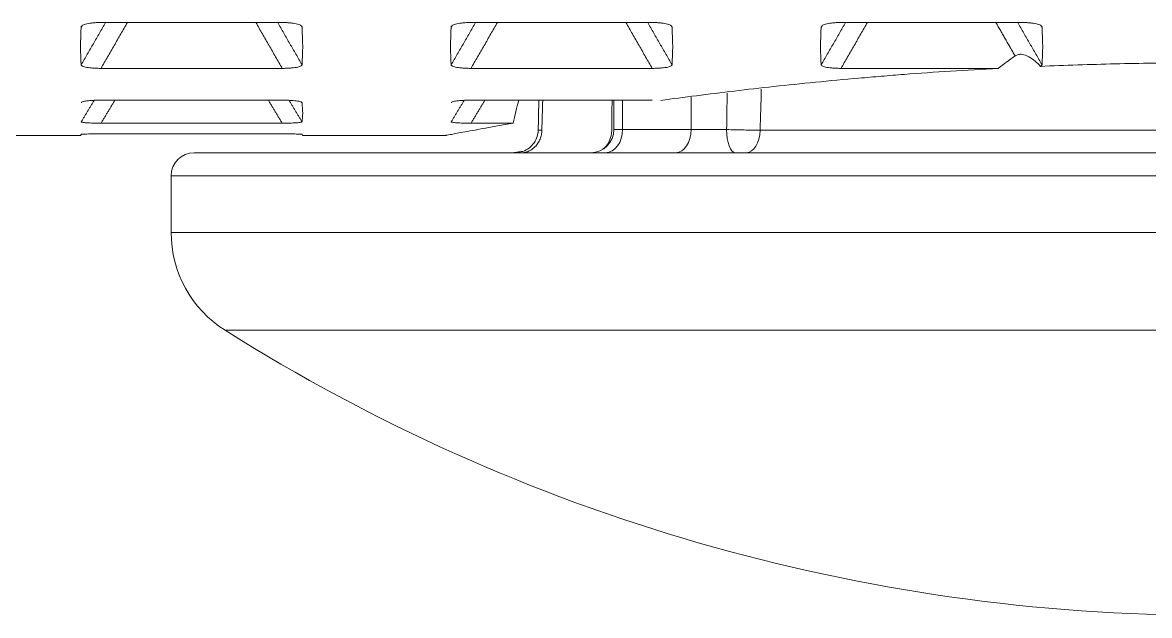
# Model space of a CAD drawing. Extents: x 2752 to 4118, y -1 to 999.
# Drawn here: x 3151.86 to 3156.733, y 505.737 to 508.3 of the extents above; entities that cross this region are included whole.
import ezdxf

# ---------------------------------------------------------------- set-up
doc = ezdxf.new("R2010")
doc.units = 0
doc.header["$LTSCALE"] = 10
doc.header["$MEASUREMENT"] = 0
doc.layers.add('1', color=7, linetype='CONTINUOUS')

msp = doc.modelspace()

# ---------------------------------------------------------------- linework, layer by layer
at = {"layer": '1', "color": 7, "linetype": 'Continuous', "lineweight": 13}
for p, q in [((3152.1178, 508.2862), (3152.1136, 508.2806)), ((3153.0651, 508.285), (3153.0684, 508.2806)), ((3153.7174, 508.2856), (3153.7136, 508.2806)), ((3154.6651, 508.285), (3154.6684, 508.2806)), ((3155.3178, 508.2862), (3155.3136, 508.2806)), ((3156.2651, 508.285), (3156.2684, 508.2806)), ((3154.1045, 507.8344), (3154.1055, 507.8344)), ((3154.4172, 507.8371), (3154.4548, 507.8371)), ((3154.4548, 507.8371), (3154.7507, 507.8371)), ((3154.9047, 507.8371), (3154.7507, 507.8371)), ((3155.0495, 507.8344), (3158.9551, 507.8344)), ((3152.5024, 507.6371), (3152.5023, 507.6371)), ((3161.5023, 507.6371), (3152.5024, 507.6371)), ((3152.5024, 507.3928), (3152.5023, 507.3928)), ((3161.5023, 507.3928), (3152.5024, 507.3928)), ((3152.7357, 506.9698), (3152.7358, 506.9698)), ((3152.7358, 506.9698), (3161.269, 506.9698))]:
    msp.add_line(p, q, dxfattribs=at)
at = {"layer": '1', "color": 7, "linetype": 'Continuous', "lineweight": 18}
for p, q in [((3154.0931, 507.9643), (3154.0889, 507.8217)), ((3154.4172, 507.9643), (3154.4172, 507.8371)), ((3151.4712, 507.8122), (3152.1108, 507.8122)), ((3152.1136, 507.8166), (3152.1108, 507.8122)), ((3152.6024, 507.7371), (3152.6023, 507.7371)), ((3161.4023, 507.7371), (3152.6024, 507.7371)), ((3152.5023, 507.6371), (3152.5023, 507.3928))]:
    msp.add_line(p, q, dxfattribs=at)
for centre, radius, start, end in [((3154.3172, 507.8371), 0.1, 270.0004, 0), ((3152.6023, 507.6371), 0.1, 90, 180), ((3153.0023, 507.3928), 0.5, 180, 237.7691), ((3157.0023, 513.7371), 8, 237.76905, 270)]:
    msp.add_arc(centre, radius, start, end, dxfattribs=at)
for centre, major_axis, ratio, start_param, end_param in [((3156.991, 505.1584), (0, 6.5904), 0.500728, 1.130779, 1.147644), ((3154.3278, 507.837), (0, 0.1), 0.799025, 3.695907, 4.686208), ((3154.9411, 507.8371), (0, 0.1), 0.364403, 1.570796, 3.141571), ((3154.9894, 507.8371), (0, 0.1), 0.601184, 3.141565, 4.68617)]:
    msp.add_ellipse(centre, major_axis=major_axis, ratio=ratio, start_param=start_param, end_param=end_param, dxfattribs=at)
at = {"layer": '1', "color": 7, "linetype": 'Continuous', "lineweight": 13}
for centre, ratio, start_param in [((3154.3799, 507.8371), 0.748993, 3.141627), ((3154.6844, 507.8371), 0.662453, 3.141593)]:
    msp.add_ellipse(centre, major_axis=(0, 0.1), ratio=ratio, start_param=start_param, end_param=4.712389, dxfattribs=at)
at = {"layer": '1', "color": 7, "linetype": 'Continuous', "lineweight": 18}
for points, degree in [([(3152.1136, 508.2806), (3152.1099, 508.2204), (3152.1099, 508.1659), (3152.1136, 508.1172)], 3), ([(3152.2188, 508.2999), (3152.1136, 508.1172)], 1), ([(3152.9828, 508.2999), (3152.1992, 508.2999)], 1), ([(3152.8689, 508.2999), (3152.9828, 508.1019)], 1), ([(3152.9632, 508.2999), (3153.0684, 508.1172)], 1), ([(3153.0684, 508.1172), (3153.0722, 508.1659), (3153.0722, 508.2204), (3153.0684, 508.2806)], 3), ([(3153.7136, 508.2806), (3153.7099, 508.2204), (3153.7099, 508.1659), (3153.7136, 508.1172)], 3), ([(3153.8188, 508.2999), (3153.7136, 508.1172)], 1), ([(3154.5828, 508.2999), (3153.7992, 508.2999)], 1), ([(3154.4689, 508.2999), (3154.5828, 508.1019)], 1), ([(3154.5632, 508.2999), (3154.6684, 508.1172)], 1), ([(3154.6684, 508.1172), (3154.6722, 508.1659), (3154.6722, 508.2204), (3154.6684, 508.2806)], 3), ([(3155.3136, 508.2806), (3155.3099, 508.2204), (3155.3099, 508.1659), (3155.3136, 508.1172)], 3), ([(3155.4188, 508.2999), (3155.3136, 508.1172)], 1), ([(3156.1828, 508.2999), (3155.3992, 508.2999)], 1), ([(3156.0689, 508.2999), (3156.152, 508.1555)], 1), ([(3156.1632, 508.2999), (3156.2684, 508.1172)], 1), ([(3156.2684, 508.1172), (3156.2722, 508.1659), (3156.2722, 508.2204), (3156.2684, 508.2806)], 3), ([(3156.152, 508.1555), (3156.1272, 508.1381), (3156.1029, 508.1203), (3156.0789, 508.1019)], 3), ([(3156.2611, 508.1106), (3156.3684, 508.1152), (3156.5843, 508.1223), (3156.8029, 508.1254), (3156.913, 508.1259)], 3), ([(3152.1992, 508.1019), (3152.9828, 508.1019)], 1), ([(3153.7992, 508.1019), (3154.5828, 508.1019)], 1), ([(3155.3992, 508.1019), (3156.0789, 508.1019)], 1), ([(3156.2684, 508.1172), (3156.2682, 508.1149), (3156.266, 508.1127), (3156.2611, 508.1106)], 3), ([(3154.9047, 507.8371), (3154.9054, 507.8898), (3154.9062, 507.9425), (3154.9069, 507.9953)], 3), ([(3155.0545, 508.0117), (3155.0528, 507.9526), (3155.0512, 507.8935), (3155.0495, 507.8344)], 3), ([(3152.1692, 507.9635), (3152.1136, 507.8713)], 1), ([(3152.9828, 507.9642), (3152.1992, 507.9642)], 1), ([(3152.9228, 507.9642), (3152.9828, 507.8647)], 1), ([(3153.0128, 507.9636), (3153.0684, 507.8713)], 1), ([(3153.0684, 507.8713), (3153.0722, 507.8929), (3153.0722, 507.9203), (3153.0684, 507.9535)], 3), ([(3153.7692, 507.9635), (3153.7136, 507.8713)], 1), ([(3154.5828, 507.9642), (3153.7992, 507.9642)], 1), ([(3154.4076, 507.8344), (3154.4081, 507.8777), (3154.4086, 507.9209), (3154.4091, 507.9642)], 3), ([(3152.1992, 507.8647), (3152.9828, 507.8647)], 1), ([(3153.7992, 507.8647), (3153.982, 507.8647)], 1), ([(3154.9047, 507.8371), (3154.9165, 507.8368), (3154.9414, 507.8363), (3154.9799, 507.8355), (3155.0171, 507.8349), (3155.0394, 507.8346), (3155.0495, 507.8344)], 3), ([(3152.9828, 507.8186), (3152.1992, 507.8186)], 1), ([(3153.0712, 507.8122), (3153.0712, 507.8122), (3153.0703, 507.8136), (3153.0684, 507.8166)], 3), ([(3153.0712, 507.8122), (3153.691, 507.8122)], 1), ([(3153.9856, 507.7371), (3154.023, 507.7429)], 1)]:
    msp.add_open_spline(points, degree=degree, dxfattribs=at)
for points, knots in [([(3152.1136, 508.2806), (3152.1137, 508.2819), (3152.1142, 508.2832), (3152.1163, 508.2857), (3152.1178, 508.287), (3152.1218, 508.2894), (3152.1244, 508.2905), (3152.1305, 508.2926), (3152.1341, 508.2937), (3152.1421, 508.2955), (3152.1465, 508.2962), (3152.156, 508.2976), (3152.1611, 508.2982), (3152.1716, 508.299), (3152.177, 508.2994), (3152.188, 508.2998), (3152.1936, 508.2999), (3152.1992, 508.2999)], [0, 0, 0, 0, 0.125, 0.125, 0.25, 0.25, 0.375, 0.375, 0.5, 0.5, 0.625, 0.625, 0.75, 0.75, 0.875, 0.875, 1, 1, 1, 1]), ([(3152.9828, 508.2999), (3152.9884, 508.2999), (3152.994, 508.2998), (3153.0049, 508.2994), (3153.0103, 508.2991), (3153.0209, 508.2982), (3153.0259, 508.2976), (3153.0353, 508.2963), (3153.0398, 508.2955), (3153.0478, 508.2937), (3153.0514, 508.2927), (3153.0575, 508.2905), (3153.0601, 508.2894), (3153.0642, 508.287), (3153.0657, 508.2857), (3153.0678, 508.2832), (3153.0683, 508.2819), (3153.0684, 508.2806)], [0, 0, 0, 0, 0.125, 0.125, 0.25, 0.25, 0.375, 0.375, 0.5, 0.5, 0.625, 0.625, 0.75, 0.75, 0.875, 0.875, 1, 1, 1, 1]), ([(3153.7136, 508.2806), (3153.7137, 508.2819), (3153.7142, 508.2832), (3153.7163, 508.2857), (3153.7178, 508.287), (3153.7218, 508.2894), (3153.7244, 508.2905), (3153.7305, 508.2926), (3153.7341, 508.2937), (3153.7421, 508.2955), (3153.7465, 508.2962), (3153.756, 508.2976), (3153.7611, 508.2982), (3153.7716, 508.299), (3153.777, 508.2994), (3153.788, 508.2998), (3153.7936, 508.2999), (3153.7992, 508.2999)], [0, 0, 0, 0, 0.125, 0.125, 0.25, 0.25, 0.375, 0.375, 0.5, 0.5, 0.625, 0.625, 0.75, 0.75, 0.875, 0.875, 1, 1, 1, 1]), ([(3154.5828, 508.2999), (3154.5884, 508.2999), (3154.594, 508.2998), (3154.6049, 508.2994), (3154.6103, 508.2991), (3154.6209, 508.2982), (3154.6259, 508.2976), (3154.6353, 508.2963), (3154.6398, 508.2955), (3154.6478, 508.2937), (3154.6514, 508.2927), (3154.6575, 508.2905), (3154.6601, 508.2894), (3154.6642, 508.287), (3154.6657, 508.2857), (3154.6678, 508.2832), (3154.6683, 508.2819), (3154.6684, 508.2806)], [0, 0, 0, 0, 0.125, 0.125, 0.25, 0.25, 0.375, 0.375, 0.5, 0.5, 0.625, 0.625, 0.75, 0.75, 0.875, 0.875, 1, 1, 1, 1]), ([(3155.3136, 508.2806), (3155.3137, 508.2819), (3155.3142, 508.2832), (3155.3163, 508.2857), (3155.3178, 508.287), (3155.3218, 508.2894), (3155.3244, 508.2905), (3155.3305, 508.2926), (3155.3341, 508.2937), (3155.3421, 508.2955), (3155.3465, 508.2962), (3155.356, 508.2976), (3155.3611, 508.2982), (3155.3716, 508.299), (3155.377, 508.2994), (3155.388, 508.2998), (3155.3936, 508.2999), (3155.3992, 508.2999)], [0, 0, 0, 0, 0.125, 0.125, 0.25, 0.25, 0.375, 0.375, 0.5, 0.5, 0.625, 0.625, 0.75, 0.75, 0.875, 0.875, 1, 1, 1, 1]), ([(3156.1828, 508.2999), (3156.1884, 508.2999), (3156.194, 508.2998), (3156.2049, 508.2994), (3156.2103, 508.2991), (3156.2209, 508.2982), (3156.2259, 508.2976), (3156.2353, 508.2963), (3156.2398, 508.2955), (3156.2478, 508.2937), (3156.2514, 508.2927), (3156.2575, 508.2905), (3156.2601, 508.2894), (3156.2642, 508.287), (3156.2657, 508.2857), (3156.2678, 508.2832), (3156.2683, 508.2819), (3156.2684, 508.2806)], [0, 0, 0, 0, 0.125, 0.125, 0.25, 0.25, 0.375, 0.375, 0.5, 0.5, 0.625, 0.625, 0.75, 0.75, 0.875, 0.875, 1, 1, 1, 1]), ([(3156.152, 508.1555), (3156.1542, 508.157), (3156.1565, 508.1583), (3156.1614, 508.1604), (3156.1639, 508.1612), (3156.1717, 508.1629), (3156.1771, 508.1629), (3156.1928, 508.1609), (3156.2028, 508.1567), (3156.2213, 508.1463), (3156.2299, 508.14), (3156.2462, 508.1261), (3156.2538, 508.1185), (3156.2611, 508.1106)], [0, 0, 0, 0, 0.0625, 0.0625, 0.125, 0.125, 0.25, 0.25, 0.5, 0.5, 0.75, 0.75, 1, 1, 1, 1]), ([(3152.1992, 508.1019), (3152.1936, 508.1019), (3152.1881, 508.102), (3152.1771, 508.1023), (3152.1717, 508.1026), (3152.1612, 508.1033), (3152.1562, 508.1037), (3152.1467, 508.1047), (3152.1422, 508.1054), (3152.1342, 508.1068), (3152.1307, 508.1075), (3152.1245, 508.1092), (3152.1219, 508.1102), (3152.1178, 508.1121), (3152.1163, 508.113), (3152.1142, 508.1151), (3152.1137, 508.1161), (3152.1136, 508.1172)], [0, 0, 0, 0, 0.125, 0.125, 0.25, 0.25, 0.375, 0.375, 0.5, 0.5, 0.625, 0.625, 0.75, 0.75, 0.875, 0.875, 1, 1, 1, 1]), ([(3153.0684, 508.1172), (3153.0683, 508.1161), (3153.0678, 508.1151), (3153.0658, 508.1131), (3153.0643, 508.1121), (3153.0602, 508.1102), (3153.0577, 508.1093), (3153.0516, 508.1076), (3153.0479, 508.1068), (3153.0399, 508.1054), (3153.0355, 508.1048), (3153.026, 508.1037), (3153.0209, 508.1033), (3153.0105, 508.1026), (3153.005, 508.1023), (3152.994, 508.102), (3152.9884, 508.1019), (3152.9828, 508.1019)], [0, 0, 0, 0, 0.125, 0.125, 0.25, 0.25, 0.375, 0.375, 0.5, 0.5, 0.625, 0.625, 0.75, 0.75, 0.875, 0.875, 1, 1, 1, 1]), ([(3153.7992, 508.1019), (3153.7936, 508.1019), (3153.7881, 508.102), (3153.7771, 508.1023), (3153.7717, 508.1026), (3153.7612, 508.1033), (3153.7562, 508.1037), (3153.7467, 508.1047), (3153.7422, 508.1054), (3153.7342, 508.1068), (3153.7307, 508.1075), (3153.7245, 508.1092), (3153.7219, 508.1102), (3153.7178, 508.1121), (3153.7163, 508.113), (3153.7142, 508.1151), (3153.7137, 508.1161), (3153.7136, 508.1172)], [0, 0, 0, 0, 0.125, 0.125, 0.25, 0.25, 0.375, 0.375, 0.5, 0.5, 0.625, 0.625, 0.75, 0.75, 0.875, 0.875, 1, 1, 1, 1]), ([(3154.6684, 508.1172), (3154.6683, 508.1161), (3154.6678, 508.1151), (3154.6658, 508.1131), (3154.6643, 508.1121), (3154.6602, 508.1102), (3154.6577, 508.1093), (3154.6516, 508.1076), (3154.6479, 508.1068), (3154.6399, 508.1054), (3154.6355, 508.1048), (3154.626, 508.1037), (3154.6209, 508.1033), (3154.6105, 508.1026), (3154.605, 508.1023), (3154.594, 508.102), (3154.5884, 508.1019), (3154.5828, 508.1019)], [0, 0, 0, 0, 0.125, 0.125, 0.25, 0.25, 0.375, 0.375, 0.5, 0.5, 0.625, 0.625, 0.75, 0.75, 0.875, 0.875, 1, 1, 1, 1]), ([(3154.6198, 507.9633), (3154.7201, 507.977), (3154.8262, 507.9907), (3155.0492, 508.0171), (3155.1661, 508.0299), (3155.3499, 508.048), (3155.4125, 508.0539), (3155.5087, 508.0623), (3155.5411, 508.0651), (3155.6062, 508.0705), (3155.639, 508.0731), (3155.8042, 508.0857), (3155.9398, 508.0946), (3156.0789, 508.1019)], [0, 0, 0, 0, 0.25, 0.25, 0.5, 0.5, 0.625, 0.625, 0.6875, 0.6875, 0.75, 0.75, 1, 1, 1, 1]), ([(3155.3992, 508.1019), (3155.3936, 508.1019), (3155.3881, 508.102), (3155.3771, 508.1023), (3155.3717, 508.1026), (3155.3612, 508.1033), (3155.3562, 508.1037), (3155.3467, 508.1047), (3155.3422, 508.1054), (3155.3342, 508.1068), (3155.3307, 508.1075), (3155.3245, 508.1092), (3155.3219, 508.1102), (3155.3178, 508.1121), (3155.3163, 508.113), (3155.3142, 508.1151), (3155.3137, 508.1161), (3155.3136, 508.1172)], [0, 0, 0, 0, 0.125, 0.125, 0.25, 0.25, 0.375, 0.375, 0.5, 0.5, 0.625, 0.625, 0.75, 0.75, 0.875, 0.875, 1, 1, 1, 1]), ([(3152.114, 507.9544), (3152.1142, 507.9548), (3152.1147, 507.9552), (3152.1163, 507.9563), (3152.1178, 507.957), (3152.1218, 507.9583), (3152.1244, 507.959), (3152.1305, 507.9602), (3152.1341, 507.9607), (3152.1421, 507.9617), (3152.1465, 507.9622), (3152.156, 507.963), (3152.1611, 507.9633), (3152.1716, 507.9638), (3152.177, 507.9639), (3152.188, 507.9642), (3152.1936, 507.9642), (3152.1992, 507.9642)], [0, 0, 0, 0, 0.075119, 0.075119, 0.207245, 0.207245, 0.339371, 0.339371, 0.471496, 0.471496, 0.603622, 0.603622, 0.735748, 0.735748, 0.867874, 0.867874, 1, 1, 1, 1]), ([(3152.9828, 507.9642), (3152.9884, 507.9642), (3152.994, 507.9642), (3153.0049, 507.9639), (3153.0103, 507.9638), (3153.0209, 507.9633), (3153.0259, 507.963), (3153.0353, 507.9622), (3153.0398, 507.9618), (3153.0478, 507.9608), (3153.0514, 507.9602), (3153.0575, 507.959), (3153.0601, 507.9584), (3153.0642, 507.957), (3153.0657, 507.9563), (3153.0678, 507.9549), (3153.0683, 507.9542), (3153.0684, 507.9535)], [0, 0, 0, 0, 0.125, 0.125, 0.25, 0.25, 0.375, 0.375, 0.5, 0.5, 0.625, 0.625, 0.75, 0.75, 0.875, 0.875, 1, 1, 1, 1]), ([(3153.714, 507.9544), (3153.7142, 507.9548), (3153.7147, 507.9552), (3153.7163, 507.9563), (3153.7178, 507.957), (3153.7218, 507.9583), (3153.7244, 507.959), (3153.7305, 507.9602), (3153.7341, 507.9607), (3153.7421, 507.9617), (3153.7465, 507.9622), (3153.756, 507.963), (3153.7611, 507.9633), (3153.7716, 507.9638), (3153.777, 507.9639), (3153.788, 507.9642), (3153.7936, 507.9642), (3153.7992, 507.9642)], [0, 0, 0, 0, 0.075119, 0.075119, 0.207245, 0.207245, 0.339371, 0.339371, 0.471496, 0.471496, 0.603622, 0.603622, 0.735748, 0.735748, 0.867874, 0.867874, 1, 1, 1, 1]), ([(3152.1992, 507.8647), (3152.1936, 507.8647), (3152.1881, 507.8647), (3152.1771, 507.8649), (3152.1717, 507.865), (3152.1612, 507.8653), (3152.1562, 507.8655), (3152.1467, 507.8659), (3152.1422, 507.8662), (3152.1342, 507.8668), (3152.1307, 507.8671), (3152.1245, 507.8678), (3152.1219, 507.8683), (3152.1178, 507.8691), (3152.1163, 507.8695), (3152.1142, 507.8704), (3152.1137, 507.8709), (3152.1136, 507.8713)], [0, 0, 0, 0, 0.125, 0.125, 0.25, 0.25, 0.375, 0.375, 0.5, 0.5, 0.625, 0.625, 0.75, 0.75, 0.875, 0.875, 1, 1, 1, 1]), ([(3153.0684, 507.8713), (3153.0683, 507.8709), (3153.0678, 507.8704), (3153.0658, 507.8695), (3153.0643, 507.8691), (3153.0602, 507.8683), (3153.0577, 507.8679), (3153.0516, 507.8671), (3153.0479, 507.8668), (3153.0399, 507.8662), (3153.0355, 507.8659), (3153.026, 507.8655), (3153.0209, 507.8653), (3153.0105, 507.865), (3153.005, 507.8649), (3152.994, 507.8647), (3152.9884, 507.8647), (3152.9828, 507.8647)], [0, 0, 0, 0, 0.125, 0.125, 0.25, 0.25, 0.375, 0.375, 0.5, 0.5, 0.625, 0.625, 0.75, 0.75, 0.875, 0.875, 1, 1, 1, 1]), ([(3153.691, 507.8122), (3153.691, 507.8122), (3153.6973, 507.8133), (3153.7218, 507.8179), (3153.74, 507.8214), (3153.7885, 507.8303), (3153.8188, 507.8358), (3153.8643, 507.844), (3153.8738, 507.8457), (3153.8935, 507.8492), (3153.9241, 507.8546), (3153.958, 507.8606), (3153.9821, 507.8647)], [0, 0, 0, 0, 0.25, 0.25, 0.5, 0.5, 0.75, 0.75, 0.8125, 0.8125, 0.875, 1, 1, 1, 1]), ([(3153.7992, 507.8647), (3153.7936, 507.8647), (3153.7881, 507.8647), (3153.7771, 507.8649), (3153.7717, 507.865), (3153.7612, 507.8653), (3153.7562, 507.8655), (3153.7467, 507.8659), (3153.7422, 507.8662), (3153.7342, 507.8668), (3153.7307, 507.8671), (3153.7245, 507.8678), (3153.7219, 507.8683), (3153.7178, 507.8691), (3153.7163, 507.8695), (3153.7142, 507.8704), (3153.7137, 507.8709), (3153.7136, 507.8713)], [0, 0, 0, 0, 0.125, 0.125, 0.25, 0.25, 0.375, 0.375, 0.5, 0.5, 0.625, 0.625, 0.75, 0.75, 0.875, 0.875, 1, 1, 1, 1]), ([(3154.0893, 507.835), (3154.0892, 507.8254), (3154.0862, 507.8066), (3154.0731, 507.7789), (3154.0507, 507.756), (3154.0329, 507.7464), (3154.023, 507.7429)], [0, 0, 0, 0, 0.234965, 0.483195, 0.739647, 1, 1, 1, 1]), ([(3152.1136, 507.8166), (3152.1137, 507.8167), (3152.1142, 507.8168), (3152.1163, 507.8171), (3152.1178, 507.8172), (3152.1218, 507.8175), (3152.1244, 507.8176), (3152.1305, 507.8178), (3152.1341, 507.8179), (3152.1421, 507.8181), (3152.1465, 507.8182), (3152.156, 507.8184), (3152.1611, 507.8184), (3152.1716, 507.8185), (3152.177, 507.8186), (3152.188, 507.8186), (3152.1936, 507.8186), (3152.1992, 507.8186)], [0, 0, 0, 0, 0.125, 0.125, 0.25, 0.25, 0.375, 0.375, 0.5, 0.5, 0.625, 0.625, 0.75, 0.75, 0.875, 0.875, 1, 1, 1, 1]), ([(3152.9828, 507.8186), (3152.9884, 507.8186), (3152.994, 507.8186), (3153.0049, 507.8186), (3153.0103, 507.8185), (3153.0209, 507.8184), (3153.0259, 507.8184), (3153.0353, 507.8182), (3153.0398, 507.8181), (3153.0478, 507.8179), (3153.0514, 507.8178), (3153.0575, 507.8176), (3153.0601, 507.8175), (3153.0642, 507.8172), (3153.0657, 507.8171), (3153.0678, 507.8168), (3153.0683, 507.8167), (3153.0684, 507.8166)], [0, 0, 0, 0, 0.125, 0.125, 0.25, 0.25, 0.375, 0.375, 0.5, 0.5, 0.625, 0.625, 0.75, 0.75, 0.875, 0.875, 1, 1, 1, 1])]:
    msp.add_open_spline(points, degree=3, knots=knots, dxfattribs=at)
at = {"layer": '1', "color": 7, "linetype": 'Continuous', "lineweight": 13}
for points, degree in [([(3152.3132, 508.2999), (3152.1992, 508.1019)], 1), ([(3153.9132, 508.2999), (3153.7992, 508.1019)], 1), ([(3155.5132, 508.2999), (3155.3992, 508.1019)], 1), ([(3154.7507, 507.9779), (3154.7507, 507.8371)], 1), ([(3152.2592, 507.9642), (3152.1992, 507.8647)], 1), ([(3153.8592, 507.9642), (3153.7992, 507.8647)], 1), ([(3154.1094, 507.9642), (3154.1081, 507.921), (3154.1068, 507.8777), (3154.1055, 507.8344)], 3), ([(3154.4548, 507.8371), (3154.4548, 507.9642)], 1)]:
    msp.add_open_spline(points, degree=degree, dxfattribs=at)
at = {"layer": '1', "color": 7, "linetype": 'Continuous', "lineweight": 18}
msp.add_rational_spline([(3154.1055, 507.8344), (3154.1032, 507.7371), (3154.0163, 507.7371)], [1, 0.716287526161, 1], degree=2, dxfattribs=at)
at = {"layer": '1', "color": 7, "linetype": 'Continuous', "lineweight": 13}
msp.add_open_spline([(3154.1055, 507.8344), (3154.1046, 507.8344), (3154.1028, 507.8344), (3154.1004, 507.8344), (3154.0982, 507.8343), (3154.0962, 507.8343), (3154.0944, 507.8343), (3154.0929, 507.8343), (3154.0916, 507.8343), (3154.0906, 507.8343), (3154.0898, 507.8343), (3154.0894, 507.8343), (3154.0892, 507.8344), (3154.0894, 507.8344), (3154.0899, 507.8344), (3154.0907, 507.8345), (3154.0919, 507.8345), (3154.0934, 507.8346), (3154.095, 507.8346), (3154.0961, 507.8347), (3154.0965, 507.8347)], degree=3, knots=[0, 0, 0, 0, 0.050963, 0.102657, 0.155083, 0.208242, 0.262132, 0.316756, 0.372112, 0.428202, 0.485025, 0.542582, 0.600874, 0.6599, 0.71966, 0.780156, 0.841387, 0.903353, 0.966055, 1, 1, 1, 1], dxfattribs=at)

doc.saveas('drawing.dxf')
